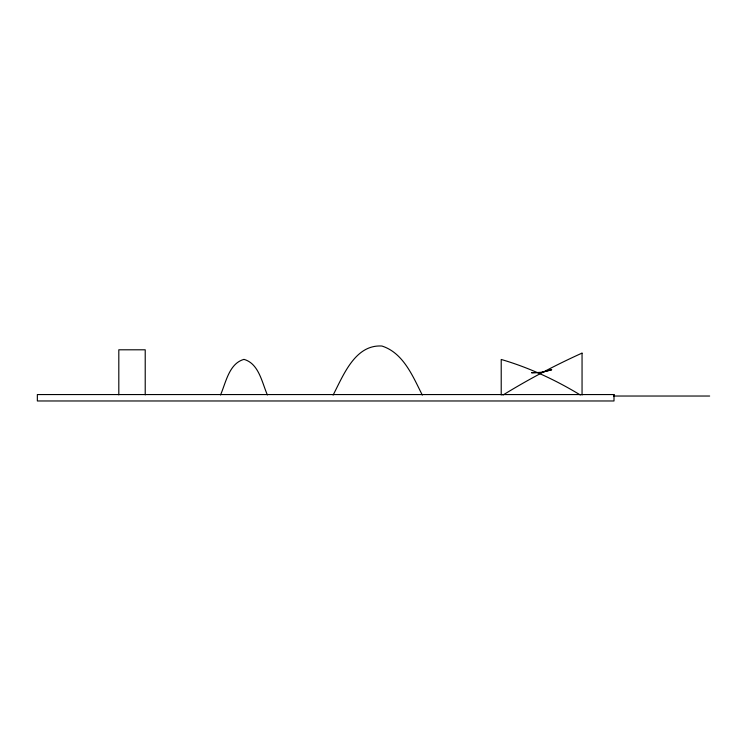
<?xml version="1.0" encoding="UTF-8"?>
<svg xmlns="http://www.w3.org/2000/svg" width="747" height="747" viewBox="0 0 747 747"><rect width="100%" height="100%" fill="white"/><g stroke="black" fill="none" stroke-linecap="round" stroke-linejoin="round"><path stroke-width="1.12" d="M220.524 394.958C225.939 382.548 229.04 363.528 243.961 359.372C258.882 363.528 261.973 382.548 267.389 394.958M333.087 395.107C343.359 375.442 355.012 344.358 381.913 346.029C403.464 352.911 412.932 376.563 422.316 395.107M541.64 372.389L551.744 369.737L541.64 372.351L531.537 372.744L541.64 372.473M613.576 396.031L709.65 396.031M580.372 395.014C555.6 379.962 529.081 367.589 501.218 359.466L501.218 395.014M582.053 353.2L582.053 395.004M145.217 394.874L145.217 349.801L118.81 349.801L118.81 394.874M502.946 395.07A702.684 702.684 0 0 1 582.016 353.116M614.006 394.556L37.35 394.556L37.35 400.971L614.006 400.971L614.006 394.556"/></g></svg>
